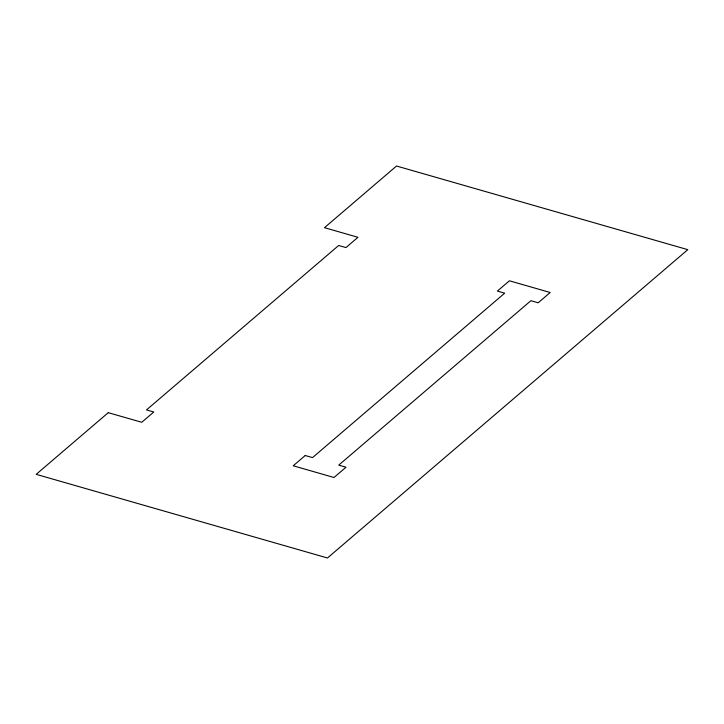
<?xml version="1.0" encoding="UTF-8"?>
<svg xmlns="http://www.w3.org/2000/svg" width="724" height="724" viewBox="0 0 724 724"><rect width="100%" height="100%" fill="white"/><g stroke="black" fill="none" stroke-linecap="round" stroke-linejoin="round"><path stroke-width="1.09" d="M108.265 412.671L36.2 474.338L327.465 557.987L687.8 249.662L396.535 166.013L324.47 227.68L357.964 237.3L345.954 247.572L338.669 245.481L146.492 409.92L153.778 412.01L141.759 422.291L108.265 412.671M305.229 455.514L293.22 465.785L333.999 477.496L346.009 467.224L338.732 465.134L530.909 300.695L538.185 302.786L550.195 292.505L509.424 280.794L497.406 291.075L504.691 293.166L312.515 457.604L305.229 455.514"/></g></svg>
